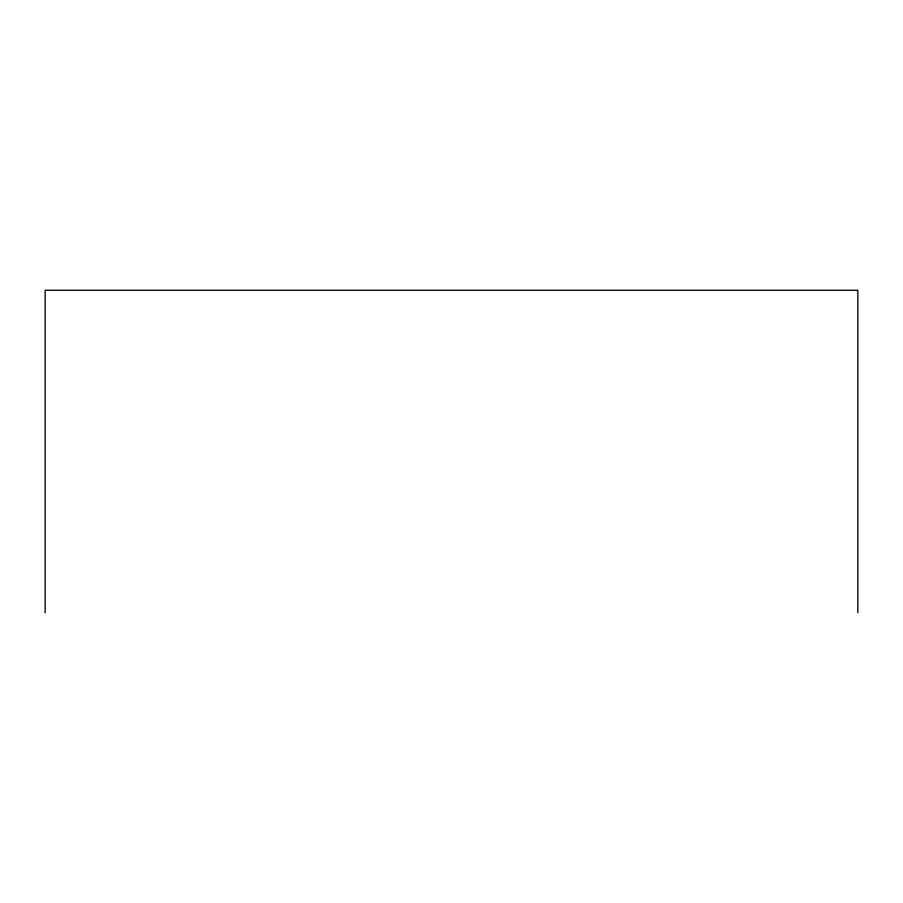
<?xml version="1.0" encoding="UTF-8"?>
<svg xmlns="http://www.w3.org/2000/svg" width="903" height="903" viewBox="0 0 903 903"><rect width="100%" height="100%" fill="white"/><g stroke="black" fill="none" stroke-linecap="round" stroke-linejoin="round"><path stroke-width="1.35" d="M857.85 612.731L857.85 290.269L45.15 290.269L45.15 612.731"/></g></svg>
